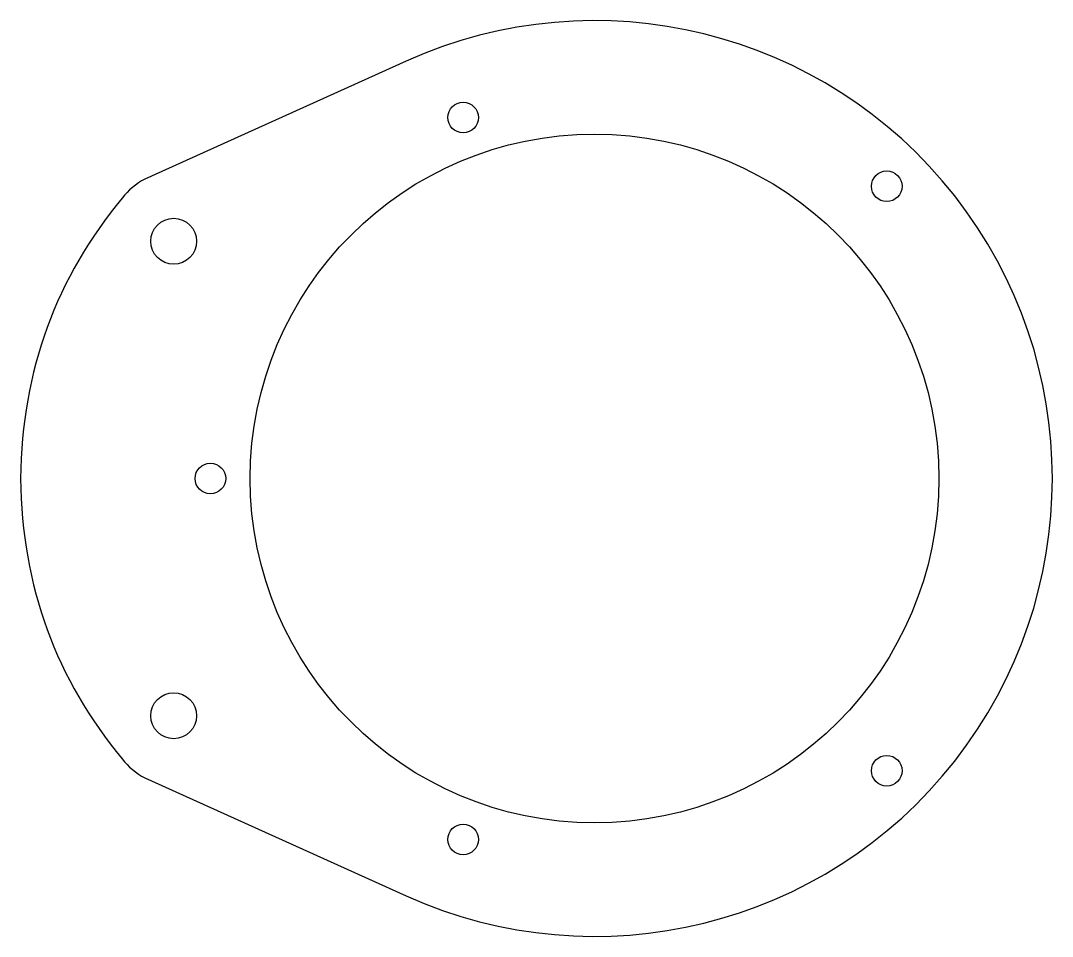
# Model space of a CAD drawing. Header units: millimetres. Extents: x -107.3 to -39.9, y -29.9 to 29.9.
import ezdxf

# ---------------------------------------------------------------- set-up
doc = ezdxf.new("R2010")
doc.units = ezdxf.units.MM

msp = doc.modelspace()

# ---------------------------------------------------------------- linework, layer by layer
at = {"color": 7, "linetype": 'Continuous', "lineweight": 25}
for p, q in [((-82.134, 27.264), (-99.199, 19.555)), ((-99.199, -19.555), (-82.134, -27.264))]:
    msp.add_line(p, q, dxfattribs=at)
for centre, radius in [((-78.403, 23.586), 1), ((-69.818, 0), 22.5), ((-50.726, 19.092), 1), ((-97.318, 15.5), 1.5), ((-94.918, 0), 1), ((-97.318, -15.5), 1.5), ((-50.726, -19.092), 1), ((-78.403, -23.586), 1)]:
    msp.add_circle(centre, radius, dxfattribs=at)
for centre, radius, start, end in [((-69.818, 0), 29.916, 245.68961, 114.31039), ((-97.318, 15.804), 4.196, 116.64, 143.28), ((-97.318, -15.804), 4.196, 216.72, 243.36007)]:
    msp.add_arc(centre, radius, start, end, dxfattribs=at)
for points in [[(-100.681, 18.313), (-104.976, 13.165), (-107.252, 7.06), (-107.318, 0)], [(-107.318, 0), (-107.252, -7.06), (-104.976, -13.165), (-100.681, -18.313)]]:
    msp.add_open_spline(points, degree=3, dxfattribs=at)

doc.saveas('drawing.dxf')
